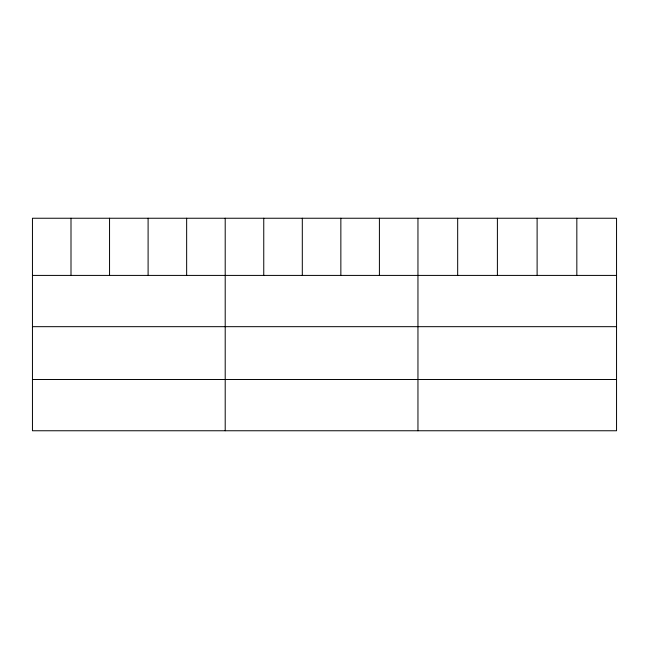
<?xml version="1.0" encoding="UTF-8"?>
<svg xmlns="http://www.w3.org/2000/svg" width="649" height="649" viewBox="0 0 649 649"><rect width="100%" height="100%" fill="white"/><g stroke="black" fill="none" stroke-linecap="round" stroke-linejoin="round"><path stroke-width="0.97" d="M616.55 275.411L616.55 430.758L32.45 430.758L32.45 218.242L616.55 218.242L616.55 275.411L32.45 275.411M32.45 326.674L616.55 326.674M32.45 379.495L616.55 379.495M576.831 218.242L576.831 275.411M537.112 218.242L537.112 275.411M497.394 218.242L497.394 275.411M457.675 218.242L457.675 275.411M417.956 218.242L417.956 430.758M379.405 218.242L379.405 275.411M340.855 218.242L340.855 275.411M302.304 218.242L302.304 275.411M263.754 218.242L263.754 275.411M225.203 218.242L225.203 430.758M186.652 218.242L186.652 275.411M148.102 218.242L148.102 275.411M109.551 218.242L109.551 275.411M71.001 218.242L71.001 275.411"/></g></svg>
